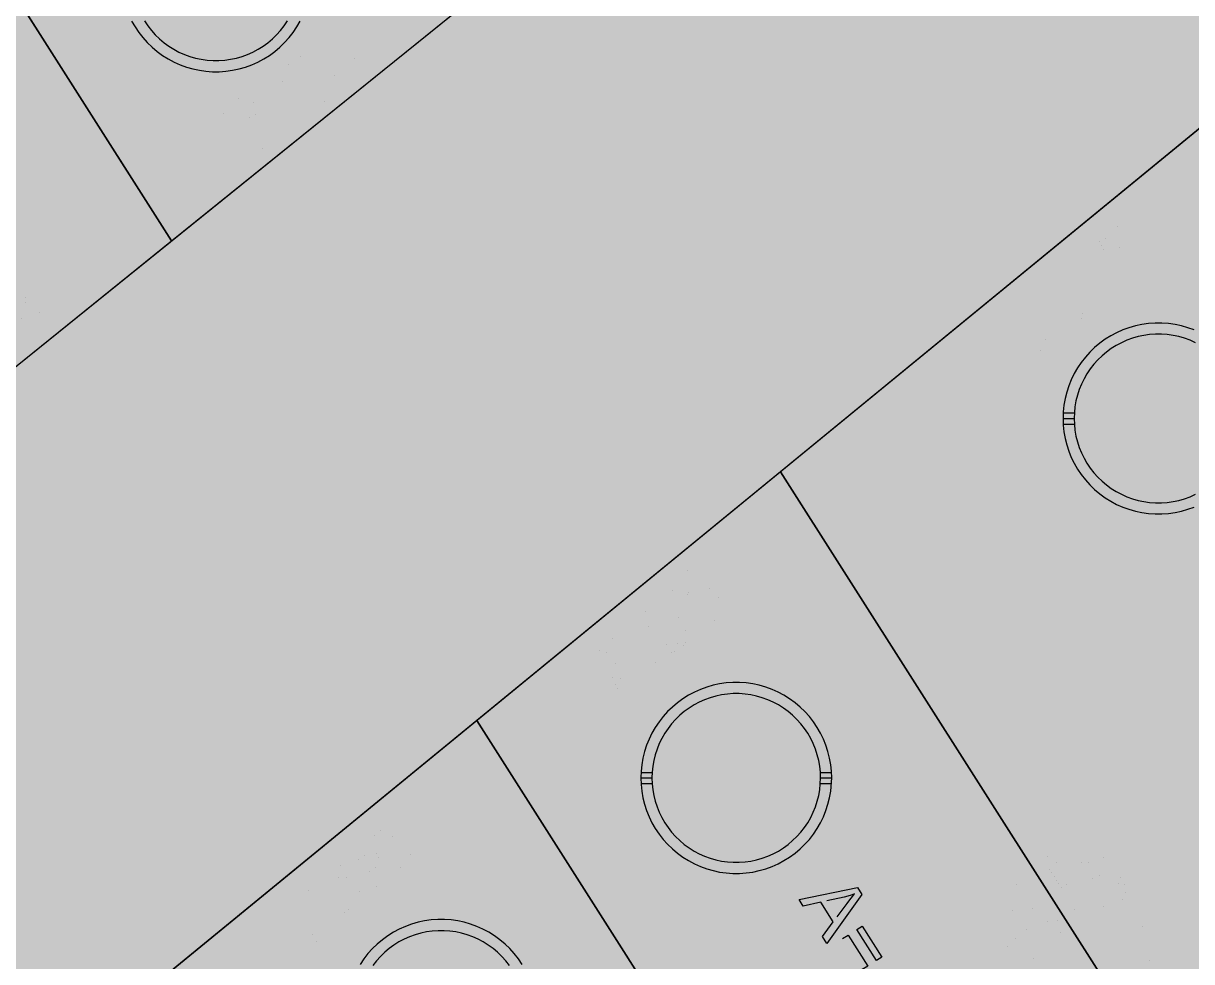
# Model space of a CAD drawing. Extents: x -5280327 to 29700, y -3925683 to 5564800.
# Drawn here: x 19899 to 20720, y 3844 to 4503 of the extents above; entities that cross this region are included whole.
import ezdxf

# ---------------------------------------------------------------- set-up
doc = ezdxf.new("R2010")
doc.units = 0
doc.linetypes.add('6', pattern=[2640.874023, 1320.437012, -1320.437012])
doc.layers.get('0').update_dxf_attribs({"linetype": 'CONTINUOUS'})
for name, color, linetype in [('31_PREDIOS_TOTAL', 7, 'CONTINUOUS'), ('CIRCULO', 7, 'CONTINUOUS'), ('LOTES', 7, 'CONTINUOUS')]:
    doc.layers.add(name, color=color, linetype=linetype)

msp = doc.modelspace()

# ---------------------------------------------------------------- linework, layer by layer
at = {"color": 7, "linetype": '6', "const_width": 10343.08}
msp.add_lwpolyline([(0, 29405.62), (24528.32, 0)], dxfattribs=at)
msp.add_lwpolyline([(0, 29405.62), (24528.32, 0)], dxfattribs=at)
at = {"color": 7}
msp.add_lwpolyline([(20799.33, 4489.43), (20779.55, 4415.95), (20805.44, 4355.76), (21189.96, 3805.95), (20930.45, 3577.46), (20857.26, 3519), (20652.15, 3355.2), (20641.84, 3346.88), (20427.13, 3173.65), (20212.42, 3000.41), (20189.64, 2982.03), (19991.04, 2837.64), (19768.88, 2676.11), (19556.14, 2521.45), (19546.62, 2514.72), (19322.46, 2356.33), (19098.3, 2197.94), (18722.23, 2788.53), (20799.33, 4489.43)], dxfattribs=at)
msp.add_polyline3d([(17635.32, 4495.49, 66061.73), (18499.52, 3138.29, 66061.73), (20519.62, 4766.99, 66061.73), (21709, 6264.81, 66061.73), (21170.51, 7110.5, 66061.73), (17635.32, 4495.49, 66061.73)], dxfattribs=at)
at = {"layer": '31_PREDIOS_TOTAL', "color": 7, "const_width": 0.00153}
for points in [[(20133.83, 4468.08), (20127.95, 4475.38), (20114.72, 4464.72), (20111.95, 4468.15), (20109.94, 4499.12), (20113, 4501.59), (20128.93, 4481.83), (20133.04, 4485.15), (20135.81, 4481.72), (20131.69, 4478.4), (20137.58, 4471.1), (20133.83, 4468.08)], [(20114.1, 4492.56), (20115.64, 4471.12), (20125.18, 4478.81)], [(20086.02, 4454.34), (20086.02, 4454.34), (20083.43, 4457.81), (20081.46, 4461.01), (20080.12, 4463.94), (20080.12, 4463.94), (20079.34, 4466.67), (20079.08, 4469.25), (20079.32, 4471.7), (20079.32, 4471.7), (20080.11, 4473.97), (20081.47, 4476.05), (20083.4, 4477.94), (20083.4, 4477.94), (20085.06, 4479.09), (20086.76, 4479.92), (20088.51, 4480.42), (20088.51, 4480.42), (20090.28, 4480.6), (20092.06, 4480.47), (20093.86, 4480.04), (20093.86, 4480.04), (20095.68, 4479.31), (20097.53, 4478.3), (20099.41, 4477.03), (20099.41, 4477.03), (20101.39, 4475.35), (20103.56, 4473.13), (20105.9, 4470.37), (20105.9, 4470.37), (20108.48, 4466.93), (20110.44, 4463.74), (20111.79, 4460.82), (20111.79, 4460.82), (20112.57, 4458.1), (20112.84, 4455.52), (20112.6, 4453.07), (20112.6, 4453.07), (20111.81, 4450.79), (20110.45, 4448.7), (20108.51, 4446.8), (20108.51, 4446.8), (20105.49, 4444.95), (20102.34, 4444.15), (20099.03, 4444.38), (20099.03, 4444.38), (20094.88, 4446.1), (20090.55, 4449.42), (20086.02, 4454.34)], [(20089.87, 4457.45), (20093.65, 4453.16), (20096.92, 4450.3), (20099.68, 4448.87), (20099.68, 4448.87), (20102.06, 4448.51), (20104.17, 4448.84), (20106.02, 4449.88), (20106.02, 4449.88), (20107.43, 4451.47), (20108.2, 4453.47), (20108.35, 4455.87), (20108.35, 4455.87), (20107.54, 4458.88), (20105.44, 4462.68), (20102.06, 4467.27), (20102.06, 4467.27), (20098.27, 4471.57), (20094.99, 4474.43), (20092.23, 4475.86), (20092.23, 4475.86), (20089.86, 4476.21), (20087.73, 4475.86), (20085.86, 4474.8), (20085.86, 4474.8), (20084.45, 4473.27), (20083.67, 4471.43), (20083.5, 4469.3), (20083.5, 4469.3), (20084.35, 4466.05), (20086.47, 4462.1), (20089.87, 4457.45)], [(20041.51, 4437.36), (20038.61, 4440.96), (20058.35, 4456.88), (20060.69, 4453.96), (20060.69, 4453.96), (20060.61, 4450.11), (20060.9, 4445.81), (20061.56, 4441.07), (20061.56, 4441.07), (20062.59, 4436.2), (20063.95, 4431.49), (20065.66, 4426.95), (20065.66, 4426.95), (20067.12, 4423.78), (20068.9, 4420.6), (20070.98, 4417.41), (20067.14, 4414.31), (20067.14, 4414.31), (20065.25, 4417.02), (20063.39, 4420.3), (20061.54, 4424.14), (20061.54, 4424.14), (20059.87, 4428.33), (20058.52, 4432.65), (20057.5, 4437.09), (20057.5, 4437.09), (20056.81, 4441.47), (20056.46, 4445.57), (20056.44, 4449.4), (20041.51, 4437.36)], [(20088.41, 4431.46), (20084.97, 4435.72), (20089.24, 4439.16), (20092.68, 4434.9), (20088.41, 4431.46)], [(20667.53, 4329.14), (20671.17, 4332.67), (20671.17, 4332.67), (20673.01, 4331.27), (20674.85, 4330.39), (20676.69, 4330.03), (20676.69, 4330.03), (20678.47, 4330.15), (20680.14, 4330.72), (20681.68, 4331.72), (20681.68, 4331.72), (20683.2, 4333.33), (20684.16, 4335.25), (20684.57, 4337.47), (20684.57, 4337.47), (20684.38, 4339.81), (20683.53, 4342.11), (20682.03, 4344.36), (20682.03, 4344.36), (20680.22, 4346.17), (20678.25, 4347.36), (20676.13, 4347.92), (20676.13, 4347.92), (20673.98, 4347.87), (20671.92, 4347.2), (20669.94, 4345.93), (20669.94, 4345.93), (20668.86, 4344.89), (20668, 4343.73), (20667.37, 4342.45), (20667.37, 4342.45), (20666.96, 4341.12), (20666.78, 4339.8), (20666.83, 4338.47), (20662.96, 4336.07), (20653.15, 4354.04), (20668.22, 4366.37), (20671.13, 4362.82), (20659.04, 4352.92), (20664.08, 4343.44), (20664.08, 4343.44), (20665.06, 4346.01), (20666.45, 4348.2), (20668.24, 4350.03), (20668.24, 4350.03), (20671, 4351.78), (20673.98, 4352.69), (20677.19, 4352.76), (20677.19, 4352.76), (20680.35, 4352), (20683.19, 4350.38), (20685.71, 4347.93), (20685.71, 4347.93), (20687.59, 4345.09), (20688.73, 4342.07), (20689.13, 4338.85), (20689.13, 4338.85), (20688.63, 4335.02), (20686.98, 4331.63), (20684.19, 4328.66), (20684.19, 4328.66), (20681.39, 4326.8), (20678.51, 4325.73), (20675.54, 4325.45), (20675.54, 4325.45), (20672.65, 4325.93), (20669.98, 4327.16), (20667.53, 4329.14)], [(20664.5, 4313.4), (20660.78, 4310.35), (20641.37, 4334.06), (20641.37, 4334.06), (20641.08, 4332.4), (20640.6, 4330.58), (20639.94, 4328.61), (20639.94, 4328.61), (20639.18, 4326.68), (20638.4, 4324.97), (20637.6, 4323.48), (20634.65, 4327.08), (20634.65, 4327.08), (20635.79, 4329.76), (20636.64, 4332.43), (20637.2, 4335.1), (20637.2, 4335.1), (20637.48, 4337.63), (20637.47, 4339.88), (20637.19, 4341.86), (20639.59, 4343.83), (20664.5, 4313.4)], [(19919.07, 4294.93), (19913.19, 4302.23), (19899.96, 4291.56), (19897.19, 4295), (19895.18, 4325.97), (19898.23, 4328.44), (19914.16, 4308.68), (19918.28, 4312), (19921.05, 4308.57), (19916.93, 4305.25), (19922.81, 4297.95), (19919.07, 4294.93)], [(19899.33, 4319.41), (19900.87, 4297.96), (19910.42, 4305.66)], [(20631.81, 4292.6), (20634.74, 4289.03), (20614.71, 4272.62), (20614.71, 4272.62), (20614.01, 4273.53), (20613.45, 4274.51), (20613.03, 4275.56), (20613.03, 4275.56), (20612.53, 4277.42), (20612.24, 4279.43), (20612.18, 4281.6), (20612.18, 4281.6), (20612.32, 4284.05), (20612.7, 4286.91), (20613.29, 4290.17), (20613.29, 4290.17), (20614.16, 4295.09), (20614.64, 4299.06), (20614.71, 4302.06), (20614.71, 4302.06), (20614.4, 4304.4), (20613.76, 4306.36), (20612.78, 4307.96), (20612.78, 4307.96), (20611.46, 4309.21), (20609.91, 4310.02), (20608.14, 4310.39), (20608.14, 4310.39), (20606.29, 4310.29), (20604.5, 4309.67), (20602.77, 4308.53), (20602.77, 4308.53), (20601.25, 4306.99), (20600.26, 4305.28), (20599.79, 4303.4), (20599.79, 4303.4), (20599.89, 4301.45), (20600.56, 4299.52), (20601.82, 4297.6), (20597.67, 4294.86), (20597.67, 4294.86), (20596.02, 4297.9), (20595.23, 4300.88), (20595.29, 4303.8), (20595.29, 4303.8), (20596.17, 4306.61), (20597.85, 4309.23), (20600.33, 4311.68), (20600.33, 4311.68), (20603.26, 4313.63), (20606.22, 4314.71), (20609.22, 4314.92), (20609.22, 4314.92), (20612.06, 4314.33), (20614.54, 4313.03), (20616.67, 4311.01), (20616.67, 4311.01), (20617.57, 4309.73), (20618.3, 4308.34), (20618.85, 4306.82), (20618.85, 4306.82), (20619.22, 4305.13), (20619.41, 4303.22), (20619.41, 4301.1), (20619.41, 4301.1), (20619.2, 4298.49), (20618.74, 4295.15), (20618.04, 4291.07), (20618.04, 4291.07), (20617.45, 4287.78), (20617.06, 4285.34), (20616.87, 4283.73), (20616.87, 4283.73), (20616.82, 4282.57), (20616.85, 4281.47), (20616.95, 4280.43), (20631.81, 4292.6)], [(20640.81, 4294), (20637.34, 4298.24), (20641.58, 4301.71), (20645.05, 4297.47), (20640.81, 4294)], [(20605.65, 4265.21), (20601.93, 4262.16), (20582.52, 4285.87), (20582.52, 4285.87), (20582.23, 4284.21), (20581.76, 4282.39), (20581.09, 4280.42), (20581.09, 4280.42), (20580.33, 4278.49), (20579.55, 4276.78), (20578.75, 4275.29), (20575.81, 4278.89), (20575.81, 4278.89), (20576.94, 4281.57), (20577.79, 4284.24), (20578.35, 4286.91), (20578.35, 4286.91), (20578.63, 4289.44), (20578.63, 4291.7), (20578.34, 4293.67), (20580.74, 4295.64), (20605.65, 4265.21)], [(20367.51, 4083.46), (20371.15, 4086.99), (20371.15, 4086.99), (20372.99, 4085.59), (20374.84, 4084.71), (20376.68, 4084.35), (20376.68, 4084.35), (20378.46, 4084.48), (20380.12, 4085.04), (20381.67, 4086.04), (20381.67, 4086.04), (20383.18, 4087.66), (20384.15, 4089.57), (20384.56, 4091.79), (20384.56, 4091.79), (20384.36, 4094.13), (20383.52, 4096.43), (20382.02, 4098.69), (20382.02, 4098.69), (20380.2, 4100.5), (20378.23, 4101.68), (20376.11, 4102.24), (20376.11, 4102.24), (20373.96, 4102.19), (20371.9, 4101.52), (20369.93, 4100.25), (20369.93, 4100.25), (20368.84, 4099.21), (20367.98, 4098.05), (20367.35, 4096.78), (20367.35, 4096.78), (20366.94, 4095.44), (20366.76, 4094.12), (20366.81, 4092.8), (20362.95, 4090.39), (20353.13, 4108.36), (20368.2, 4120.7), (20371.11, 4117.14), (20359.02, 4107.24), (20364.06, 4097.76), (20364.06, 4097.76), (20365.04, 4100.33), (20366.43, 4102.53), (20368.23, 4104.35), (20368.23, 4104.35), (20370.98, 4106.1), (20373.97, 4107.01), (20377.18, 4107.08), (20377.18, 4107.08), (20380.33, 4106.32), (20383.17, 4104.71), (20385.69, 4102.25), (20385.69, 4102.25), (20387.57, 4099.41), (20388.71, 4096.39), (20389.12, 4093.18), (20389.12, 4093.18), (20388.61, 4089.35), (20386.96, 4085.95), (20384.17, 4082.98), (20384.17, 4082.98), (20381.37, 4081.12), (20378.49, 4080.05), (20375.53, 4079.77), (20375.53, 4079.77), (20372.63, 4080.26), (20369.96, 4081.49), (20367.51, 4083.46)], [(20338.23, 4071.19), (20338.23, 4071.19), (20335.61, 4074.64), (20333.62, 4077.82), (20332.26, 4080.75), (20332.26, 4080.75), (20331.46, 4083.46), (20331.18, 4086.05), (20331.4, 4088.49), (20331.4, 4088.49), (20332.17, 4090.77), (20333.52, 4092.86), (20335.44, 4094.76), (20335.44, 4094.76), (20337.08, 4095.93), (20338.78, 4096.77), (20340.52, 4097.28), (20340.52, 4097.28), (20342.29, 4097.48), (20344.07, 4097.36), (20345.88, 4096.94), (20345.88, 4096.94), (20347.7, 4096.22), (20349.56, 4095.24), (20351.45, 4093.97), (20351.45, 4093.97), (20353.44, 4092.31), (20355.63, 4090.11), (20357.99, 4087.37), (20357.99, 4087.37), (20360.6, 4083.94), (20362.58, 4080.78), (20363.95, 4077.86), (20363.95, 4077.86), (20364.75, 4075.15), (20365.04, 4072.57), (20364.82, 4070.12), (20364.82, 4070.12), (20364.05, 4067.83), (20362.7, 4065.73), (20360.77, 4063.82), (20360.77, 4063.82), (20357.78, 4061.95), (20354.62, 4061.12), (20351.32, 4061.32), (20351.32, 4061.32), (20347.16, 4063.01), (20342.79, 4066.3), (20338.23, 4071.19)], [(20342.06, 4074.32), (20345.87, 4070.06), (20349.16, 4067.23), (20351.94, 4065.82), (20351.94, 4065.82), (20354.32, 4065.47), (20356.43, 4065.83), (20358.27, 4066.88), (20358.27, 4066.88), (20359.66, 4068.48), (20360.42, 4070.48), (20360.55, 4072.89), (20360.55, 4072.89), (20359.71, 4075.89), (20357.59, 4079.67), (20354.17, 4084.24), (20354.17, 4084.24), (20350.35, 4088.51), (20347.05, 4091.35), (20344.28, 4092.75), (20344.28, 4092.75), (20341.9, 4093.09), (20339.78, 4092.72), (20337.92, 4091.65), (20337.92, 4091.65), (20336.52, 4090.1), (20335.75, 4088.26), (20335.6, 4086.13), (20335.6, 4086.13), (20336.47, 4082.88), (20338.62, 4078.95), (20342.06, 4074.32)], [(20293.85, 4053.87), (20290.92, 4057.45), (20310.54, 4073.51), (20312.91, 4070.62), (20312.91, 4070.62), (20312.85, 4066.76), (20313.17, 4062.47), (20313.87, 4057.73), (20313.87, 4057.73), (20314.94, 4052.86), (20316.34, 4048.17), (20318.08, 4043.64), (20318.08, 4043.64), (20319.57, 4040.49), (20321.37, 4037.32), (20323.48, 4034.14), (20319.65, 4031.01), (20319.65, 4031.01), (20317.75, 4033.71), (20315.86, 4036.97), (20313.98, 4040.8), (20313.98, 4040.8), (20312.28, 4044.97), (20310.9, 4049.28), (20309.84, 4053.72), (20309.84, 4053.72), (20309.12, 4058.09), (20308.73, 4062.19), (20308.69, 4066.02), (20293.85, 4053.87)], [(20340.8, 4048.32), (20337.33, 4052.56), (20341.56, 4056.03), (20345.03, 4051.79), (20340.8, 4048.32)], [(20153.89, 3908.53), (20157.52, 3912.05), (20157.52, 3912.05), (20159.37, 3910.65), (20161.21, 3909.77), (20163.05, 3909.42), (20163.05, 3909.42), (20164.83, 3909.54), (20166.49, 3910.1), (20168.04, 3911.1), (20168.04, 3911.1), (20169.55, 3912.72), (20170.52, 3914.64), (20170.93, 3916.85), (20170.93, 3916.85), (20170.74, 3919.2), (20169.89, 3921.49), (20168.39, 3923.75), (20168.39, 3923.75), (20166.57, 3925.56), (20164.61, 3926.75), (20162.49, 3927.31), (20162.49, 3927.31), (20160.33, 3927.25), (20158.27, 3926.59), (20156.3, 3925.31), (20156.3, 3925.31), (20155.21, 3924.27), (20154.35, 3923.12), (20153.72, 3921.84), (20153.72, 3921.84), (20153.32, 3920.51), (20153.14, 3919.18), (20153.18, 3917.86), (20149.32, 3915.45), (20139.51, 3933.42), (20154.58, 3945.76), (20157.49, 3942.21), (20145.39, 3932.3), (20150.43, 3922.82), (20150.43, 3922.82), (20151.41, 3925.39), (20152.8, 3927.59), (20154.6, 3929.41), (20154.6, 3929.41), (20157.36, 3931.16), (20160.34, 3932.07), (20163.55, 3932.15), (20163.55, 3932.15), (20166.71, 3931.38), (20169.55, 3929.77), (20172.06, 3927.31), (20172.06, 3927.31), (20173.94, 3924.48), (20175.08, 3921.45), (20175.49, 3918.24), (20175.49, 3918.24), (20174.98, 3914.41), (20173.34, 3911.01), (20170.54, 3908.04), (20170.54, 3908.04), (20167.75, 3906.18), (20164.86, 3905.11), (20161.9, 3904.83), (20161.9, 3904.83), (20159, 3905.32), (20156.33, 3906.55), (20153.89, 3908.53)], [(20633.28, 3896.93), (20629.38, 3894.45), (20615.48, 3916.29), (20615.48, 3916.29), (20616.46, 3916.87), (20617.5, 3917.31), (20618.6, 3917.61), (20618.6, 3917.61), (20620.5, 3917.88), (20622.53, 3917.92), (20624.69, 3917.73), (20624.69, 3917.73), (20627.11, 3917.29), (20629.9, 3916.59), (20633.08, 3915.61), (20633.08, 3915.61), (20637.85, 3914.15), (20641.73, 3913.21), (20644.71, 3912.79), (20644.71, 3912.79), (20647.07, 3912.81), (20649.09, 3913.22), (20650.79, 3914), (20650.79, 3914), (20652.19, 3915.16), (20653.18, 3916.6), (20653.76, 3918.32), (20653.76, 3918.32), (20653.88, 3920.17), (20653.47, 3922.02), (20652.55, 3923.87), (20652.55, 3923.87), (20651.2, 3925.56), (20649.62, 3926.75), (20647.81, 3927.43), (20647.81, 3927.43), (20645.87, 3927.57), (20643.87, 3927.13), (20641.81, 3926.12), (20639.58, 3930.56), (20639.58, 3930.56), (20642.8, 3931.83), (20645.85, 3932.27), (20648.75, 3931.86), (20648.75, 3931.86), (20651.43, 3930.65), (20653.83, 3928.67), (20655.97, 3925.91), (20655.97, 3925.91), (20657.56, 3922.78), (20658.27, 3919.71), (20658.13, 3916.71), (20658.13, 3916.71), (20657.21, 3913.96), (20655.62, 3911.65), (20653.36, 3909.78), (20653.36, 3909.78), (20651.98, 3909.03), (20650.51, 3908.47), (20648.94, 3908.1), (20648.94, 3908.1), (20647.22, 3907.94), (20645.3, 3907.98), (20643.19, 3908.23), (20643.19, 3908.23), (20640.63, 3908.75), (20637.36, 3909.6), (20633.4, 3910.78), (20633.4, 3910.78), (20630.21, 3911.76), (20627.83, 3912.44), (20626.25, 3912.82), (20626.25, 3912.82), (20625.11, 3913.01), (20624.01, 3913.11), (20622.97, 3913.13), (20633.28, 3896.93)], [(20124.61, 3896.25), (20124.61, 3896.25), (20121.98, 3899.7), (20119.99, 3902.89), (20118.63, 3905.81), (20118.63, 3905.81), (20117.83, 3908.53), (20117.55, 3911.11), (20117.78, 3913.55), (20117.78, 3913.55), (20118.55, 3915.83), (20119.89, 3917.93), (20121.81, 3919.83), (20121.81, 3919.83), (20123.46, 3920.99), (20125.15, 3921.83), (20126.89, 3922.35), (20126.89, 3922.35), (20128.66, 3922.54), (20130.45, 3922.43), (20132.25, 3922), (20132.25, 3922), (20134.07, 3921.29), (20135.93, 3920.3), (20137.82, 3919.04), (20137.82, 3919.04), (20139.82, 3917.37), (20142, 3915.17), (20144.37, 3912.43), (20144.37, 3912.43), (20146.97, 3909.01), (20148.95, 3905.84), (20150.32, 3902.93), (20150.32, 3902.93), (20151.12, 3900.21), (20151.41, 3897.63), (20151.19, 3895.18), (20151.19, 3895.18), (20150.42, 3892.89), (20149.07, 3890.79), (20147.15, 3888.88), (20147.15, 3888.88), (20144.15, 3887.01), (20141, 3886.18), (20137.69, 3886.39), (20137.69, 3886.39), (20133.53, 3888.07), (20129.17, 3891.36), (20124.61, 3896.25)], [(20128.43, 3899.38), (20132.24, 3895.12), (20135.54, 3892.29), (20138.31, 3890.88), (20138.31, 3890.88), (20140.69, 3890.54), (20142.8, 3890.89), (20144.64, 3891.94), (20144.64, 3891.94), (20146.03, 3893.54), (20146.79, 3895.55), (20146.92, 3897.95), (20146.92, 3897.95), (20146.08, 3900.95), (20143.96, 3904.73), (20140.54, 3909.3), (20140.54, 3909.3), (20136.72, 3913.57), (20133.42, 3916.41), (20130.65, 3917.82), (20130.65, 3917.82), (20128.27, 3918.15), (20126.15, 3917.78), (20124.29, 3916.71), (20124.29, 3916.71), (20122.89, 3915.17), (20122.12, 3913.33), (20121.97, 3911.19), (20121.97, 3911.19), (20122.84, 3907.95), (20125, 3904.01), (20128.43, 3899.38)], [(20587.58, 3867.83), (20583.68, 3865.35), (20569.78, 3887.18), (20569.78, 3887.18), (20570.76, 3887.77), (20571.8, 3888.21), (20572.9, 3888.5), (20572.9, 3888.5), (20574.8, 3888.78), (20576.83, 3888.82), (20578.99, 3888.63), (20578.99, 3888.63), (20581.4, 3888.19), (20584.2, 3887.49), (20587.37, 3886.51), (20587.37, 3886.51), (20592.15, 3885.05), (20596.03, 3884.11), (20599.01, 3883.69), (20599.01, 3883.69), (20601.36, 3883.71), (20603.39, 3884.12), (20605.09, 3884.9), (20605.09, 3884.9), (20606.49, 3886.06), (20607.48, 3887.5), (20608.06, 3889.22), (20608.06, 3889.22), (20608.17, 3891.07), (20607.77, 3892.92), (20606.85, 3894.77), (20606.85, 3894.77), (20605.5, 3896.46), (20603.92, 3897.65), (20602.11, 3898.33), (20602.11, 3898.33), (20600.17, 3898.47), (20598.17, 3898.03), (20596.11, 3897.01), (20593.88, 3901.46), (20593.88, 3901.46), (20597.1, 3902.73), (20600.15, 3903.17), (20603.05, 3902.76), (20603.05, 3902.76), (20605.73, 3901.55), (20608.13, 3899.57), (20610.27, 3896.81), (20610.27, 3896.81), (20611.85, 3893.68), (20612.57, 3890.61), (20612.42, 3887.61), (20612.42, 3887.61), (20611.51, 3884.86), (20609.92, 3882.55), (20607.65, 3880.68), (20607.65, 3880.68), (20606.28, 3879.93), (20604.81, 3879.37), (20603.24, 3879), (20603.24, 3879), (20601.52, 3878.84), (20599.6, 3878.88), (20597.49, 3879.13), (20597.49, 3879.13), (20594.93, 3879.65), (20591.66, 3880.5), (20587.69, 3881.68), (20587.69, 3881.68), (20584.51, 3882.66), (20582.13, 3883.34), (20580.55, 3883.72), (20580.55, 3883.72), (20579.41, 3883.91), (20578.31, 3884.01), (20577.26, 3884.03), (20587.58, 3867.83)], [(20648.45, 3900.47), (20648.45, 3900.47), (20652.18, 3902.67), (20655.58, 3904.27), (20658.65, 3905.27), (20658.65, 3905.27), (20661.44, 3905.74), (20664.04, 3905.72), (20666.44, 3905.2), (20666.44, 3905.2), (20668.61, 3904.16), (20670.53, 3902.58), (20672.18, 3900.45), (20672.18, 3900.45), (20673.15, 3898.67), (20673.78, 3896.89), (20674.08, 3895.1), (20674.08, 3895.1), (20674.07, 3893.32), (20673.74, 3891.56), (20673.11, 3889.82), (20673.11, 3889.82), (20672.18, 3888.1), (20670.98, 3886.37), (20669.5, 3884.65), (20669.5, 3884.65), (20667.61, 3882.86), (20665.16, 3880.96), (20662.16, 3878.93), (20662.16, 3878.93), (20658.45, 3876.75), (20655.07, 3875.16), (20652.02, 3874.15), (20652.02, 3874.15), (20649.23, 3873.67), (20646.63, 3873.69), (20644.22, 3874.2), (20644.22, 3874.2), (20642.04, 3875.24), (20640.12, 3876.83), (20638.45, 3878.97), (20638.45, 3878.97), (20636.95, 3882.17), (20636.5, 3885.4), (20637.1, 3888.65), (20637.1, 3888.65), (20639.27, 3892.59), (20643.05, 3896.53), (20648.45, 3900.47)], [(20080.22, 3878.94), (20077.29, 3882.51), (20096.91, 3898.57), (20099.28, 3895.68), (20099.28, 3895.68), (20099.22, 3891.83), (20099.54, 3887.53), (20100.25, 3882.8), (20100.25, 3882.8), (20101.31, 3877.93), (20102.71, 3873.23), (20104.45, 3868.7), (20104.45, 3868.7), (20105.94, 3865.55), (20107.74, 3862.38), (20109.85, 3859.2), (20106.02, 3856.07), (20106.02, 3856.07), (20104.12, 3858.77), (20102.23, 3862.04), (20100.35, 3865.86), (20100.35, 3865.86), (20098.65, 3870.04), (20097.27, 3874.35), (20096.21, 3878.79), (20096.21, 3878.79), (20095.49, 3883.16), (20095.11, 3887.26), (20095.06, 3891.09), (20080.22, 3878.94)], [(20651.1, 3896.3), (20646.42, 3893.02), (20643.21, 3890.09), (20641.49, 3887.51), (20641.49, 3887.51), (20640.86, 3885.18), (20640.96, 3883.05), (20641.78, 3881.09), (20641.78, 3881.09), (20643.21, 3879.52), (20645.11, 3878.53), (20647.48, 3878.12), (20647.48, 3878.12), (20650.56, 3878.59), (20654.57, 3880.25), (20659.51, 3883.1), (20659.51, 3883.1), (20664.21, 3886.39), (20667.41, 3889.32), (20669.14, 3891.91), (20669.14, 3891.91), (20669.75, 3894.23), (20669.64, 3896.38), (20668.8, 3898.36), (20668.8, 3898.36), (20667.43, 3899.93), (20665.69, 3900.91), (20663.59, 3901.31), (20663.59, 3901.31), (20660.27, 3900.83), (20656.1, 3899.16), (20651.1, 3896.3)], [(20127.17, 3873.39), (20123.7, 3877.62), (20127.94, 3881.09), (20131.41, 3876.86), (20127.17, 3873.39)], [(20602.75, 3871.37), (20602.75, 3871.37), (20606.48, 3873.56), (20609.88, 3875.16), (20612.94, 3876.17), (20612.94, 3876.17), (20615.74, 3876.64), (20618.34, 3876.61), (20620.74, 3876.1), (20620.74, 3876.1), (20622.91, 3875.06), (20624.82, 3873.48), (20626.48, 3871.35), (20626.48, 3871.35), (20627.45, 3869.57), (20628.08, 3867.79), (20628.38, 3866), (20628.38, 3866), (20628.37, 3864.22), (20628.04, 3862.46), (20627.41, 3860.72), (20627.41, 3860.72), (20626.48, 3859), (20625.28, 3857.27), (20623.8, 3855.55), (20623.8, 3855.55), (20621.91, 3853.76), (20619.46, 3851.86), (20616.46, 3849.83), (20616.46, 3849.83), (20612.75, 3847.65), (20609.37, 3846.06), (20606.32, 3845.05), (20606.32, 3845.05), (20603.53, 3844.57), (20600.93, 3844.59), (20598.52, 3845.1), (20598.52, 3845.1), (20596.34, 3846.14), (20594.42, 3847.73), (20592.75, 3849.87), (20592.75, 3849.87), (20591.25, 3853.07), (20590.8, 3856.3), (20591.4, 3859.55), (20591.4, 3859.55), (20593.56, 3863.49), (20597.35, 3867.43), (20602.75, 3871.37)], [(20605.4, 3867.2), (20600.72, 3863.92), (20597.51, 3860.99), (20595.78, 3858.41), (20595.78, 3858.41), (20595.16, 3856.08), (20595.26, 3853.95), (20596.08, 3851.99), (20596.08, 3851.99), (20597.51, 3850.42), (20599.41, 3849.43), (20601.78, 3849.02), (20601.78, 3849.02), (20604.86, 3849.49), (20608.87, 3851.15), (20613.81, 3854), (20613.81, 3854), (20618.5, 3857.29), (20621.71, 3860.22), (20623.44, 3862.8), (20623.44, 3862.8), (20624.05, 3865.13), (20623.94, 3867.28), (20623.1, 3869.26), (20623.1, 3869.26), (20621.73, 3870.83), (20619.99, 3871.81), (20617.89, 3872.21), (20617.89, 3872.21), (20614.57, 3871.73), (20610.4, 3870.06), (20605.4, 3867.2)], [(20649.95, 3862.16), (20654.57, 3865.1), (20657.51, 3860.48), (20652.89, 3857.54), (20649.95, 3862.16)], [(20670.24, 3830.29), (20656.33, 3852.13), (20656.33, 3852.13), (20657.32, 3852.71), (20658.36, 3853.15), (20659.45, 3853.45), (20659.45, 3853.45), (20661.36, 3853.72), (20663.39, 3853.77), (20665.55, 3853.58), (20665.55, 3853.58), (20667.96, 3853.14), (20670.75, 3852.43), (20673.93, 3851.45), (20673.93, 3851.45), (20678.71, 3850), (20682.58, 3849.06), (20685.56, 3848.63), (20685.56, 3848.63), (20687.92, 3848.65), (20689.95, 3849.06), (20691.64, 3849.84), (20691.64, 3849.84), (20693.05, 3851.01), (20694.04, 3852.44), (20694.61, 3854.16), (20694.61, 3854.16), (20694.73, 3856.01), (20694.33, 3857.86), (20693.41, 3859.71), (20693.41, 3859.71), (20692.05, 3861.41), (20690.47, 3862.6), (20688.67, 3863.28), (20688.67, 3863.28), (20686.72, 3863.41), (20684.72, 3862.97), (20682.66, 3861.96), (20680.44, 3866.4), (20680.44, 3866.4), (20683.65, 3867.67), (20686.7, 3868.11), (20689.6, 3867.7), (20689.6, 3867.7), (20692.28, 3866.49), (20694.69, 3864.51), (20696.82, 3861.76), (20696.82, 3861.76), (20698.41, 3858.62), (20699.13, 3855.55), (20698.98, 3852.55), (20698.98, 3852.55), (20698.06, 3849.8), (20696.47, 3847.49), (20694.21, 3845.62), (20694.21, 3845.62), (20692.84, 3844.87), (20691.36, 3844.31), (20689.79, 3843.95), (20689.79, 3843.95), (20688.07, 3843.78), (20686.16, 3843.82), (20684.04, 3844.07), (20684.04, 3844.07), (20681.48, 3844.59), (20678.22, 3845.44), (20674.25, 3846.62), (20674.25, 3846.62), (20671.06, 3847.6), (20668.68, 3848.28), (20667.11, 3848.66), (20667.11, 3848.66), (20665.96, 3848.85), (20664.87, 3848.95), (20663.82, 3848.98), (20674.14, 3832.77)]]:
    msp.add_lwpolyline(points, dxfattribs=at)
at = {"layer": '31_PREDIOS_TOTAL', "color": 7}
for points in [[(20444.26, 3887.28, 33030.86), (20485.39, 3895.57, 33030.86), (20488.38, 3890.85, 33030.86), (20463.91, 3856.33, 33030.86), (20460.74, 3861.32, 33030.86), (20468.31, 3871.53, 33030.86), (20459.53, 3885.36, 33030.86), (20447.21, 3882.63, 33030.86), (20444.26, 3887.28, 33030.86)], [(20471.01, 3875.15, 33030.86), (20477.98, 3884.41, 33030.86), (20477.98, 3884.41, 33030.86), (20479.99, 3887.03, 33030.86), (20481.77, 3889.27, 33030.86), (20483.35, 3891.11, 33030.86), (20483.35, 3891.11, 33030.86), (20480.93, 3890.24, 33030.86), (20478.45, 3889.5, 33030.86), (20475.9, 3888.88, 33030.86), (20463.9, 3886.36, 33030.86)], [(20474.9, 3859.8, 33030.86), (20478.69, 3862.2, 33030.86), (20492.55, 3840.37, 33030.86), (20488.76, 3837.97, 33030.86)], [(20498.8, 3844.34, 33030.86), (20484.94, 3866.17, 33030.86), (20488.73, 3868.58, 33030.86), (20502.59, 3846.74, 33030.86), (20498.8, 3844.34, 33030.86)]]:
    msp.add_polyline3d(points, dxfattribs=at)
at = {"layer": '@NUMEROS DE LOTES', "color": 7, "const_width": 9.98}
for points in [[(20670.4, 4211.4), (20685.54, 4213.31), (20685.54, 4213.31), (20686.03, 4211.4), (20686.71, 4209.9), (20687.56, 4208.82), (20687.56, 4208.82), (20688.58, 4208.09), (20689.74, 4207.66), (20691.04, 4207.51), (20691.04, 4207.51), (20693.31, 4207.92), (20695.21, 4209.16), (20696.76, 4211.21), (20696.76, 4211.21), (20697.68, 4213.71), (20698.43, 4217.56), (20699.01, 4222.77), (20699.01, 4222.77), (20697.17, 4221.07), (20695.3, 4219.7), (20693.4, 4218.66), (20693.4, 4218.66), (20691.38, 4217.93), (20689.16, 4217.49), (20686.74, 4217.35), (20686.74, 4217.35), (20682.08, 4217.93), (20677.94, 4219.68), (20674.3, 4222.58), (20674.3, 4222.58), (20671.49, 4226.38), (20669.8, 4230.8), (20669.24, 4235.82), (20669.24, 4235.82), (20669.52, 4239.36), (20670.38, 4242.67), (20671.82, 4245.77), (20671.82, 4245.77), (20673.75, 4248.52), (20676.12, 4250.79), (20678.92, 4252.56), (20678.92, 4252.56), (20682.2, 4253.84), (20685.99, 4254.61), (20690.29, 4254.86), (20690.29, 4254.86), (20695.42, 4254.55), (20699.82, 4253.61), (20703.5, 4252.04), (20703.5, 4252.04), (20706.59, 4249.79), (20709.24, 4246.79), (20711.45, 4243.06), (20711.45, 4243.06), (20713.1, 4238.52), (20714.09, 4233.1), (20714.42, 4226.81), (20714.42, 4226.81), (20713.72, 4217.79), (20711.64, 4210.55), (20708.17, 4205.06), (20708.17, 4205.06), (20703.47, 4201.23), (20697.7, 4198.93), (20690.86, 4198.16), (20690.86, 4198.16), (20686.8, 4198.33), (20683.36, 4198.83), (20680.53, 4199.68), (20680.53, 4199.68), (20678.16, 4200.84), (20676.06, 4202.32), (20674.25, 4204.11), (20674.25, 4204.11), (20672.71, 4206.21), (20671.42, 4208.65), (20670.4, 4211.4)], [(20698.45, 4235.86), (20698.2, 4238.62), (20697.45, 4240.94), (20696.2, 4242.84), (20696.2, 4242.84), (20694.6, 4244.24), (20692.78, 4245.08), (20690.74, 4245.36), (20690.74, 4245.36), (20688.84, 4245.11), (20687.16, 4244.35), (20685.71, 4243.08), (20685.71, 4243.08), (20684.6, 4241.31), (20683.93, 4239.02), (20683.71, 4236.24), (20683.71, 4236.24), (20683.94, 4233.41), (20684.63, 4231.07), (20685.79, 4229.2), (20685.79, 4229.2), (20687.29, 4227.85), (20689.01, 4227.04), (20690.97, 4226.77), (20690.97, 4226.77), (20692.99, 4227.04), (20694.77, 4227.82), (20696.32, 4229.13), (20696.32, 4229.13), (20697.5, 4230.93), (20698.21, 4233.17), (20698.45, 4235.86)], [(20381.92, 3975.84), (20381.92, 3975.84), (20379.75, 3977.16), (20378, 3978.59), (20376.69, 3980.11), (20376.69, 3980.11), (20375.44, 3982.36), (20374.69, 3984.83), (20374.44, 3987.51), (20374.44, 3987.51), (20375.16, 3991.82), (20377.32, 3995.57), (20380.91, 3998.77), (20380.91, 3998.77), (20384.64, 4000.64), (20389.09, 4001.76), (20394.27, 4002.14), (20394.27, 4002.14), (20400.96, 4001.67), (20406.38, 4000.27), (20410.52, 3997.95), (20410.52, 3997.95), (20413.44, 3994.91), (20415.19, 3991.4), (20415.77, 3987.4), (20415.77, 3987.4), (20415.54, 3984.99), (20414.84, 3982.68), (20413.68, 3980.48), (20413.68, 3980.48), (20412.43, 3978.9), (20410.78, 3977.36), (20408.74, 3975.84), (20408.74, 3975.84), (20411.46, 3974.27), (20413.67, 3972.39), (20415.38, 3970.2), (20415.38, 3970.2), (20416.59, 3967.77), (20417.32, 3965.17), (20417.57, 3962.42), (20417.57, 3962.42), (20417.36, 3959.73), (20416.73, 3957.17), (20415.68, 3954.73), (20415.68, 3954.73), (20414.32, 3952.53), (20412.78, 3950.69), (20411.04, 3949.21), (20411.04, 3949.21), (20409.06, 3948.03), (20406.78, 3947.08), (20404.2, 3946.35), (20404.2, 3946.35), (20401.41, 3945.84), (20398.49, 3945.54), (20395.46, 3945.43), (20395.46, 3945.43), (20390.11, 3945.66), (20385.67, 3946.35), (20382.15, 3947.49), (20382.15, 3947.49), (20379.33, 3949.08), (20376.99, 3951.1), (20375.15, 3953.55), (20375.15, 3953.55), (20373.82, 3956.32), (20373.03, 3959.3), (20372.76, 3962.49), (20372.76, 3962.49), (20373.01, 3965.54), (20373.76, 3968.27), (20375, 3970.66), (20375, 3970.66), (20376.77, 3972.73), (20379.08, 3974.45), (20381.92, 3975.84)], [(20388.77, 3986.61), (20388.96, 3984.84), (20389.56, 3983.31), (20390.54, 3982.03), (20390.54, 3982.03), (20391.86, 3981.07), (20393.44, 3980.49), (20395.28, 3980.29), (20395.28, 3980.29), (20396.92, 3980.48), (20398.35, 3981.06), (20399.58, 3982.01), (20399.58, 3982.01), (20400.51, 3983.27), (20401.07, 3984.76), (20401.26, 3986.47), (20401.26, 3986.47), (20401.06, 3988.24), (20400.48, 3989.78), (20399.5, 3991.08), (20399.5, 3991.08), (20398.22, 3992.07), (20396.73, 3992.66), (20395.01, 3992.86), (20395.01, 3992.86), (20393.28, 3992.67), (20391.78, 3992.09), (20390.51, 3991.12), (20390.51, 3991.12), (20389.54, 3989.85), (20388.96, 3988.35), (20388.77, 3986.61)], [(20387.94, 3963.01), (20388.19, 3960.74), (20388.93, 3958.77), (20390.15, 3957.09), (20390.15, 3957.09), (20391.69, 3955.81), (20393.38, 3955.04), (20395.2, 3954.79), (20395.2, 3954.79), (20396.96, 3955.05), (20398.59, 3955.82), (20400.1, 3957.12), (20400.1, 3957.12), (20401.31, 3958.82), (20402.03, 3960.8), (20402.27, 3963.05), (20402.27, 3963.05), (20402.03, 3965.32), (20401.3, 3967.31), (20400.08, 3969), (20400.08, 3969), (20398.55, 3970.29), (20396.86, 3971.06), (20395.01, 3971.32), (20395.01, 3971.32), (20393.2, 3971.07), (20391.55, 3970.32), (20390.06, 3969.07), (20390.06, 3969.07), (20388.88, 3967.4), (20388.18, 3965.38), (20387.94, 3963.01)]]:
    msp.add_lwpolyline(points, dxfattribs=at)
at = {"layer": 'CIRCULO', "color": 7}
for points in [[(19974.87, 4504.83), (19977.22, 4500.77), (19979.84, 4496.89), (19982.72, 4493.2), (19985.86, 4489.71), (19989.23, 4486.46), (19992.82, 4483.45), (19996.61, 4480.69), (20000.58, 4478.21), (20004.72, 4476.01), (20009, 4474.1), (20013.41, 4472.5), (20017.91, 4471.21), (20022.5, 4470.23), (20027.14, 4469.58), (20031.81, 4469.25), (20036.5, 4469.25), (20041.17, 4469.58), (20045.81, 4470.23), (20050.4, 4471.21), (20054.9, 4472.5), (20059.31, 4474.1), (20063.59, 4476.01), (20067.72, 4478.21), (20071.7, 4480.69), (20075.49, 4483.45), (20079.08, 4486.46), (20082.45, 4489.71), (20085.59, 4493.2), (20088.47, 4496.89), (20091.09, 4500.77), (20093.44, 4504.83)], [(19983.86, 4504.93), (19986.17, 4501.49), (19988.72, 4498.23), (19991.49, 4495.16), (19994.47, 4492.28), (19997.64, 4489.62), (20000.99, 4487.19), (20004.5, 4484.99), (20008.16, 4483.05), (20011.94, 4481.36), (20015.83, 4479.95), (20019.81, 4478.81), (20023.86, 4477.95), (20027.96, 4477.37), (20032.08, 4477.08), (20036.22, 4477.08), (20040.35, 4477.37), (20044.45, 4477.95), (20048.5, 4478.81), (20052.48, 4479.95), (20056.37, 4481.36), (20060.15, 4483.05), (20063.81, 4484.99), (20067.32, 4487.19), (20070.67, 4489.62), (20073.84, 4492.28), (20076.82, 4495.16), (20079.59, 4498.23), (20082.13, 4501.49), (20084.45, 4504.93)], [(20722.19, 4287.66), (20717.79, 4289.26), (20713.28, 4290.55), (20708.7, 4291.53), (20704.06, 4292.18), (20699.38, 4292.51), (20694.7, 4292.51), (20690.02, 4292.18), (20685.38, 4291.53), (20680.8, 4290.55), (20676.29, 4289.26), (20671.89, 4287.66), (20667.61, 4285.75), (20663.47, 4283.55), (20659.5, 4281.07), (20655.7, 4278.31), (20652.11, 4275.3), (20648.74, 4272.05), (20645.61, 4268.56), (20642.72, 4264.87), (20640.1, 4260.98), (20637.76, 4256.93), (20635.7, 4252.71), (20633.95, 4248.37), (20632.5, 4243.91), (20631.37, 4239.37), (20630.55, 4234.75), (20630.06, 4230.09), (20629.9, 4225.41), (20630.06, 4220.72), (20630.55, 4216.06), (20631.37, 4211.45), (20632.5, 4206.9), (20633.95, 4202.44), (20635.7, 4198.1), (20637.76, 4193.89), (20640.1, 4189.83), (20642.72, 4185.94), (20645.61, 4182.25), (20648.74, 4178.77), (20652.11, 4175.51), (20655.7, 4172.5), (20659.5, 4169.74), (20663.47, 4167.26), (20667.61, 4165.06), (20671.89, 4163.16), (20676.29, 4161.55), (20680.8, 4160.26), (20685.38, 4159.29), (20690.02, 4158.63), (20694.7, 4158.31), (20699.38, 4158.31), (20704.06, 4158.63), (20708.7, 4159.29), (20713.28, 4160.26), (20717.79, 4161.55), (20722.19, 4163.16)], [(20723.04, 4278.71), (20719.26, 4280.39), (20715.37, 4281.81), (20711.39, 4282.95), (20707.34, 4283.81), (20703.24, 4284.39), (20699.11, 4284.68), (20694.97, 4284.68), (20690.84, 4284.39), (20686.74, 4283.81), (20682.69, 4282.95), (20678.71, 4281.81), (20674.82, 4280.39), (20671.04, 4278.71), (20667.39, 4276.77), (20663.88, 4274.57), (20660.53, 4272.14), (20657.36, 4269.48), (20654.38, 4266.6), (20651.61, 4263.53), (20649.06, 4260.27), (20646.74, 4256.83), (20644.67, 4253.25), (20642.86, 4249.53), (20641.31, 4245.69), (20640.03, 4241.75), (20639.03, 4237.74), (20638.31, 4233.66), (20637.88, 4229.54), (20637.73, 4225.41), (20637.88, 4221.27), (20638.31, 4217.15), (20639.03, 4213.08), (20640.03, 4209.06), (20641.31, 4205.12), (20642.86, 4201.28), (20644.67, 4197.56), (20646.74, 4193.98), (20649.06, 4190.55), (20651.61, 4187.28), (20654.38, 4184.21), (20657.36, 4181.33), (20660.53, 4178.67), (20663.88, 4176.24), (20667.39, 4174.04), (20671.04, 4172.1), (20674.82, 4170.42), (20678.71, 4169), (20682.69, 4167.86), (20686.74, 4167), (20690.84, 4166.42), (20694.97, 4166.14), (20699.11, 4166.14), (20703.24, 4166.42), (20707.34, 4167), (20711.39, 4167.86), (20715.37, 4169), (20719.26, 4170.42), (20723.04, 4172.1)], [(20629.9, 4225.41), (20637.73, 4225.41)], [(20630.01, 4229.32), (20637.86, 4229.32)], [(20630.01, 4221.49), (20637.86, 4221.49)], [(20467.22, 3972.68), (20467.05, 3977.36), (20466.56, 3982.02), (20465.75, 3986.64), (20464.61, 3991.19), (20463.17, 3995.64), (20461.41, 3999.99), (20459.36, 4004.2), (20457.01, 4008.26), (20454.39, 4012.14), (20451.51, 4015.84), (20448.37, 4019.32), (20445, 4022.57), (20441.41, 4025.59), (20437.62, 4028.34), (20433.65, 4030.82), (20429.51, 4033.03), (20425.23, 4034.93), (20420.82, 4036.53), (20416.32, 4037.83), (20411.73, 4038.8), (20407.09, 4039.45), (20402.42, 4039.78), (20397.73, 4039.78), (20393.06, 4039.45), (20388.42, 4038.8), (20383.83, 4037.83), (20379.33, 4036.53), (20374.92, 4034.93), (20370.64, 4033.03), (20366.51, 4030.82), (20362.53, 4028.34), (20358.74, 4025.59), (20355.15, 4022.57), (20351.78, 4019.32), (20348.64, 4015.84), (20345.76, 4012.14), (20343.14, 4008.26), (20340.79, 4004.2), (20338.74, 3999.99), (20336.98, 3995.64), (20335.54, 3991.19), (20334.4, 3986.64), (20333.59, 3982.02), (20333.1, 3977.36), (20332.94, 3972.68), (20333.1, 3968), (20333.59, 3963.34), (20334.4, 3958.72), (20335.54, 3954.17), (20336.98, 3949.72), (20338.74, 3945.37), (20340.79, 3941.16), (20343.14, 3937.1), (20345.76, 3933.22), (20348.64, 3929.52), (20351.78, 3926.04), (20355.15, 3922.79), (20358.74, 3919.77), (20362.53, 3917.02), (20366.51, 3914.54), (20370.64, 3912.34), (20374.92, 3910.43), (20379.33, 3908.83), (20383.83, 3907.53), (20388.42, 3906.56), (20393.06, 3905.91), (20397.73, 3905.58), (20402.42, 3905.58), (20407.09, 3905.91), (20411.73, 3906.56), (20416.32, 3907.53), (20420.82, 3908.83), (20425.23, 3910.43), (20429.51, 3912.34), (20433.65, 3914.54), (20437.62, 3917.02), (20441.41, 3919.77), (20445, 3922.79), (20448.37, 3926.04), (20451.51, 3929.52), (20454.39, 3933.22), (20457.01, 3937.1), (20459.36, 3941.16), (20461.41, 3945.37), (20463.17, 3949.72), (20464.61, 3954.17), (20465.75, 3958.72), (20466.56, 3963.34), (20467.22, 3972.68)], [(20459.38, 3972.68), (20459.24, 3976.82), (20458.81, 3980.93), (20458.09, 3985.01), (20457.08, 3989.03), (20455.81, 3992.96), (20454.25, 3996.8), (20452.44, 4000.52), (20450.37, 4004.11), (20448.06, 4007.54), (20445.51, 4010.8), (20442.74, 4013.88), (20439.76, 4016.75), (20436.59, 4019.41), (20433.24, 4021.85), (20429.73, 4024.04), (20426.07, 4025.98), (20422.29, 4027.67), (20418.4, 4029.08), (20414.42, 4030.23), (20410.37, 4031.09), (20406.27, 4031.66), (20402.15, 4031.95), (20398.01, 4031.95), (20393.88, 4031.66), (20389.78, 4031.09), (20385.73, 4030.23), (20381.75, 4029.08), (20377.86, 4027.67), (20374.08, 4025.98), (20370.42, 4024.04), (20366.91, 4021.85), (20363.56, 4019.41), (20360.39, 4016.75), (20357.41, 4013.88), (20354.64, 4010.8), (20352.1, 4007.54), (20349.78, 4004.11), (20347.71, 4000.52), (20345.9, 3996.8), (20344.35, 3992.96), (20343.07, 3989.03), (20342.06, 3985.01), (20341.35, 3980.93), (20340.91, 3976.82), (20340.77, 3972.68), (20340.91, 3968.54), (20341.35, 3964.43), (20342.06, 3960.35), (20343.07, 3956.33), (20344.35, 3952.4), (20345.9, 3948.56), (20347.71, 3944.84), (20349.78, 3941.25), (20352.1, 3937.82), (20354.64, 3934.56), (20357.41, 3931.48), (20360.39, 3928.61), (20363.56, 3925.95), (20366.91, 3923.51), (20370.42, 3921.32), (20374.08, 3919.38), (20377.86, 3917.69), (20381.75, 3916.28), (20385.73, 3915.14), (20389.78, 3914.27), (20393.88, 3913.7), (20398.01, 3913.41), (20402.15, 3913.41), (20406.27, 3913.7), (20410.37, 3914.27), (20414.42, 3915.14), (20418.4, 3916.28), (20422.29, 3917.69), (20426.07, 3919.38), (20429.73, 3921.32), (20433.24, 3923.51), (20436.59, 3925.95), (20439.76, 3928.61), (20442.74, 3931.48), (20445.51, 3934.56), (20448.06, 3937.82), (20450.37, 3941.25), (20452.44, 3944.84), (20454.25, 3948.56), (20455.81, 3952.4), (20457.08, 3956.33), (20458.09, 3960.35), (20458.81, 3964.43), (20459.38, 3972.68)], [(20332.94, 3972.68), (20340.77, 3972.68)], [(20333.05, 3976.6), (20340.9, 3976.6)], [(20333.05, 3968.76), (20340.9, 3968.76)], [(20459.25, 3976.6), (20467.1, 3976.6)], [(20459.25, 3968.76), (20467.1, 3968.76)], [(20459.38, 3972.68), (20467.22, 3972.68)], [(20249.46, 3841.62), (20246.84, 3845.51), (20243.95, 3849.2), (20240.82, 3852.69), (20237.45, 3855.94), (20233.86, 3858.95), (20230.06, 3861.71), (20226.09, 3864.19), (20221.95, 3866.39), (20217.67, 3868.3), (20213.27, 3869.9), (20208.76, 3871.19), (20204.18, 3872.17), (20199.54, 3872.82), (20194.86, 3873.14), (20190.18, 3873.14), (20185.5, 3872.82), (20180.86, 3872.17), (20176.28, 3871.19), (20171.77, 3869.9), (20167.37, 3868.3), (20163.09, 3866.39), (20158.95, 3864.19), (20154.98, 3861.71), (20151.19, 3858.95), (20147.6, 3855.94), (20144.22, 3852.69), (20141.09, 3849.2), (20138.2, 3845.51), (20135.58, 3841.62)], [(20240.5, 3840.91), (20237.95, 3844.17), (20235.18, 3847.24), (20232.2, 3850.12), (20229.03, 3852.78), (20225.68, 3855.21), (20222.17, 3857.41), (20218.52, 3859.35), (20214.74, 3861.03), (20210.85, 3862.45), (20206.87, 3863.59), (20202.82, 3864.45), (20198.72, 3865.03), (20194.59, 3865.32), (20190.45, 3865.32), (20186.32, 3865.03), (20182.22, 3864.45), (20178.17, 3863.59), (20174.19, 3862.45), (20170.3, 3861.03), (20166.52, 3859.35), (20162.87, 3857.41), (20159.36, 3855.21), (20156.01, 3852.78), (20152.84, 3850.12), (20149.86, 3847.24), (20147.09, 3844.17), (20144.54, 3840.91)]]:
    msp.add_lwpolyline(points, dxfattribs=at)
at = {"layer": 'LOTES', "color": 7}
for points in [[(19840.96, 5115.05), (19619.16, 4952.96), (20002.87, 4350.36), (20217.63, 4523.51), (19840.96, 5115.05)], [(19619.16, 4952.96), (19397.35, 4790.86), (19788.1, 4177.21), (20002.87, 4350.36), (19619.16, 4952.96)], [(20805.44, 4355.76), (20779.55, 4415.95), (20799.33, 4489.43), (20431.26, 4188.02), (20857.26, 3519), (20930.45, 3577.46), (21189.96, 3805.95), (20805.44, 4355.76)], [(20431.26, 4188.02), (20217.63, 4013.08), (20641.84, 3346.88), (20652.15, 3355.2), (20857.26, 3519), (20431.26, 4188.02)], [(20217.63, 4013.08), (20004, 3838.15), (20427.13, 3173.65), (20641.84, 3346.88), (20217.63, 4013.08)]]:
    msp.add_lwpolyline(points, dxfattribs=at)
for points in [[(19181.96, 5639.55, 66061.73), (20002.87, 4350.36, 66061.73)], [(20002.87, 4350.36, 33030.86), (19619.16, 4952.96, 33030.86), (19397.35, 4790.86, 33030.86), (19788.1, 4177.21, 33030.86)], [(18499.52, 3138.29, 33030.86), (20519.62, 4766.99, 33030.86)], [(18722.23, 2788.53, 33030.86), (20799.33, 4489.43, 33030.86)], [(20431.26, 4188.02, 66061.73), (20857.26, 3519, 66061.73)], [(20217.63, 4013.08, 66061.73), (20641.84, 3346.88, 66061.73)]]:
    msp.add_polyline3d(points, dxfattribs=at)

doc.saveas('drawing.dxf')
